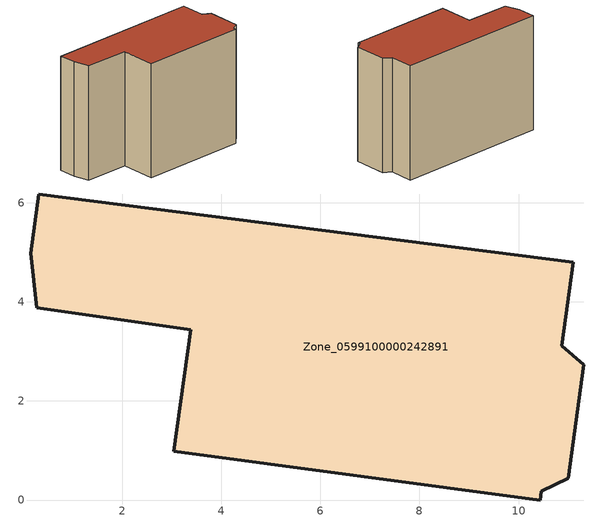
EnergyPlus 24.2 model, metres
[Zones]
Zone_0599100000242891
 floor ground (C_G): 0.15,4.98 0.31,6.18 11.11,4.8 10.87,3.12 11.32,2.73 11,0.44 10.46,0.18 10.44,0 3.04,0.98 3.38,3.44 0.27,3.88 z2.6
 wall outside (C_F): 3.04,0.98 10.44,0 10.46,0.18 11,0.44 11.32,2.73 10.87,3.12 11.11,4.8 0.31,6.18 0.15,4.98 0.27,3.88 3.38,3.44 3.04,0.98 z2.6:10.62
 roof outside (C_R): 0.27,3.88 3.38,3.44 3.04,0.98 10.44,0 10.46,0.18 11,0.44 11.32,2.73 10.87,3.12 11.11,4.8 0.31,6.18 0.15,4.98 z10.62
[BUILDING]
Pand.0599100000242891: North Axis=0; Terrain=City; Loads Convergence Tolerance Value=0.04; Temperature Convergence Tolerance Value=0.4; Solar Distribution=FullExterior; Maximum Number of Warmup Days=25; Minimum Number of Warmup Days=1
[Site:Location]
Rotterdam.The.Hague.AP_ZH_NLD Design_Conditions: Latitude=51.96; Longitude=4.45; Time Zone=1; Elevation=-4.5
[SITE:GROUNDTEMPERATURE:BUILDINGSURFACE]
18, 18, 18, 18, 18, 18, 18, 18, 18, 18, 18, 18
[MATERIAL] Thermal Absorptance=0.9; Solar Absorptance=0.7; Visible Absorptance=0.7
Name | Roughness | Thickness | Conductivity | Density | Specific Heat
G.TI.1946 | MediumSmooth | 0.15 | 1 | 540 | 1210
F.TI.1946 | Rough | 0.3 | 0.857143 | 1920 | 840
R.TI.1946 | MediumRough | 0.2 | 0.1 | 1500 | 1000
[CONSTRUCTION]
C_G: G.TI.1946
C_F: F.TI.1946
C_R: R.TI.1946
[ZONE]
Zone_0599100000242891: Type=1; Multiplier=1; Ceiling Height=Autocalculate; Volume=Autocalculate; Floor Area=autocalculate; Part of Total Floor Area=Yes
[ZONEINFILTRATION:DESIGNFLOWRATE]
Infil_Zone_0599100000242891: Zone or ZoneList or Space or SpaceList=Zone_0599100000242891; Schedule=AlwaysOn; Design Flow Rate Calculation Method=Flow/Area; Flow Rate per Floor Area=0.003; Constant Term Coefficient=1; Temperature Term Coefficient=0; Velocity Term Coefficient=0; Velocity Squared Term Coefficient=0
[HVACTEMPLATE:ZONE:IDEALLOADSAIRSYSTEM]
Zone_0599100000242891: Maximum Heating Supply Air Temperature=50; Minimum Cooling Supply Air Temperature=13; Maximum Heating Supply Air Humidity Ratio=0.0156; Minimum Cooling Supply Air Humidity Ratio=0.0077; Heating Limit=NoLimit; Cooling Limit=NoLimit; Dehumidification Control Type=ConstantSensibleHeatRatio; Cooling Sensible Heat Ratio=0.7; Dehumidification Setpoint=60; Humidification Control Type=None; Humidification Setpoint=30; Outdoor Air Method=None; Outdoor Air Flow Rate per Person=0.00944; Outdoor Air Flow Rate per Zone Floor Area=0; Outdoor Air Flow Rate per Zone=0; Demand Controlled Ventilation Type=None; Outdoor Air Economizer Type=NoEconomizer; Heat Recovery Type=None; Sensible Heat Recovery Effectiveness=0.7; Latent Heat Recovery Effectiveness=0.65
[ZONECONTROL:THERMOSTAT]
ThermostatControl_Zone_0599100000242891: Zone or ZoneList=Zone_0599100000242891; Control Type Schedule=DualSetpointControlType; Control 1=Thermostat_Zone_0599100000242891; Temperature Difference Between Cutout And Setpoint=0
[THERMOSTATSETPOINT:DUALSETPOINT]
Thermostat_Zone_0599100000242891: Heating Setpoint Temperature Schedule=HeatingSetpoint_Zone_0599100000242891; Cooling Setpoint Temperature Schedule=CoolingSetpoint_Zone_0599100000242891
[SCHEDULE:COMPACT]
HeatingSetpoint_Zone_0599100000242891: Through: 12/31, For: AllDays, Until: 24:00, 21
CoolingSetpoint_Zone_0599100000242891: Through: 12/31, For: AllDays, Until: 24:00, 24
DualSetpointControlType: Through: 12/31, For: AllDays, Until: 24:00, 4
AlwaysOn: Through: 12/31, For: AllDays, Until: 24:00, 1
